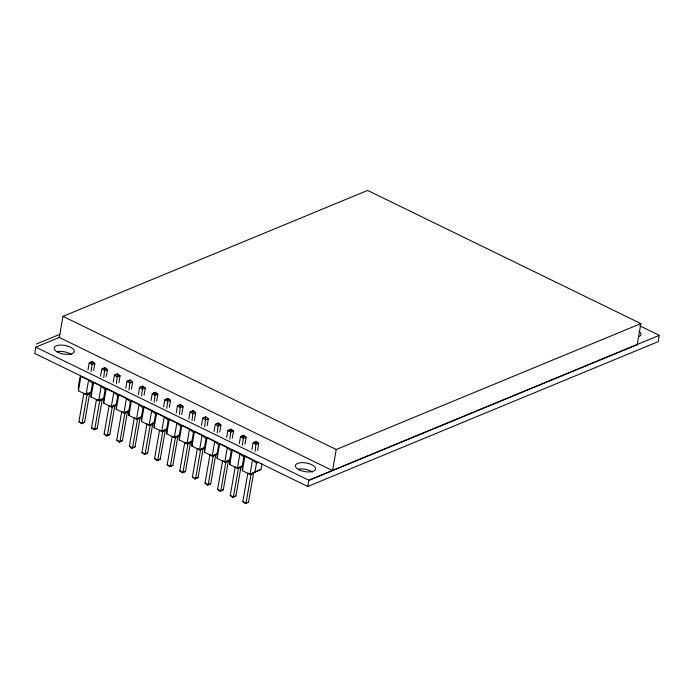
<?xml version="1.0" encoding="UTF-8"?>
<svg xmlns="http://www.w3.org/2000/svg" width="694" height="694" viewBox="0 0 694 694"><rect width="100%" height="100%" fill="white"/><g stroke="black" fill="none" stroke-linecap="round" stroke-linejoin="round"><path stroke-width="1.04" d="M59.823 337.232L35.793 347.165L34.7 353.428L307.746 486.485L658.207 341.622L659.3 335.349L639.816 325.85M640.883 323.595L367.62 190.434L62.972 316.36L59.285 337.449L332.556 470.61L336.234 449.521L640.883 323.595L637.205 344.684L309.056 480.326L35.793 347.165M91.053 392.492L86.082 394.539L78.439 390.817L80.964 376.339L88.606 380.06L92.554 383.314L91.018 392.093L91.044 396.959L98.695 400.69L103.666 398.634M78.916 421.718L83.896 393.22L87.071 394.765L89.578 393.732L84.599 422.238L81.458 423.687L78.916 421.718L82.1 423.271L84.599 422.238M87.956 369.945L89.17 363.005L92.311 361.548L94.852 363.517L93.638 370.457M88.606 380.06L86.082 394.539L91.018 392.093M87.401 392.865L82.1 423.271L81.458 423.687M91.131 371.49L92.311 361.548L89.17 363.005L92.345 364.558L94.852 363.517L92.467 362.355M91.044 396.959L93.577 382.481L101.22 386.211L105.158 389.455L103.632 398.235L103.658 403.11L111.3 406.831L116.271 404.776M91.53 427.868L96.501 399.362L99.684 400.915L102.183 399.874L97.212 428.38L94.072 429.829L91.53 427.868L94.705 429.413L97.212 428.38M100.569 376.087L101.775 369.147L104.915 367.699L107.457 369.659L106.251 376.599M101.22 386.211L98.695 400.69L103.632 398.235M100.014 399.015L94.705 429.413L94.072 429.829M103.744 377.64L104.915 367.699L101.775 369.147L104.95 370.7L107.457 369.659L105.08 368.505M103.658 403.11L106.182 388.631L113.825 392.353L117.772 395.606L116.236 404.385L116.262 409.252L123.914 412.973L129.882 410.51M104.135 434.01L109.114 405.504L112.289 407.057L114.796 406.025L109.826 434.522L106.685 435.979L104.135 434.01L107.318 435.563L109.826 434.522M113.174 382.229L114.389 375.298L117.529 373.84L120.071 375.81L118.856 382.741M113.825 392.353L111.3 406.831L116.236 404.385M112.289 407.057L107.318 435.563L106.685 435.979M116.349 383.782L117.529 373.84L114.389 375.298L117.564 376.842L120.071 375.81L117.685 374.647M116.262 409.252L118.795 394.773L126.438 398.495L130.377 401.748L128.85 410.527L128.876 415.394L136.518 419.124L141.489 417.068M122.517 412.036L124.903 413.199L127.41 412.167L122.43 440.664L119.29 442.121L116.748 440.152L121.719 411.655M125.788 388.38L126.993 381.44L130.134 379.982L132.675 381.952L131.47 388.892M126.438 398.495L123.914 412.973L128.85 410.527M124.903 413.199L119.923 441.705L119.29 442.121M128.963 389.924L130.134 379.982L126.993 381.44L130.168 382.984L132.675 381.952M128.876 415.394L131.4 400.915L139.052 404.645L142.99 407.89L141.455 416.669L141.481 421.544L149.132 425.266L154.103 423.21M129.353 446.303L134.332 417.797L137.507 419.349L140.015 418.309L135.044 446.815L131.903 448.263L129.353 446.303L132.537 447.847L135.044 446.815M138.392 394.522L139.607 387.582L142.747 386.133L145.289 388.093L144.074 395.033M139.052 404.645L136.518 419.124L141.455 416.669M137.507 419.349L132.537 447.847L131.903 448.263M141.567 396.066L142.747 386.133L139.607 387.582L142.782 389.134L145.289 388.093L142.114 386.549M141.481 421.544L144.014 407.066L151.656 410.787L155.603 414.04L154.068 422.82L154.094 427.686L161.737 431.408L166.716 429.352M152.958 422.551L147.648 452.956L144.508 454.414L141.966 452.445L146.937 423.939L150.121 425.491L152.628 424.45M151.006 400.664L152.212 393.732L155.352 392.275L157.894 394.244L156.688 401.175M151.656 410.787L149.132 425.266L154.068 422.82M150.121 425.491L145.141 453.989L144.508 454.414M154.181 402.216L155.352 392.275L152.212 393.732L155.395 395.276L157.894 394.244L154.719 392.691M154.094 427.686L156.618 413.208L164.27 416.929L168.208 420.182L166.673 428.961L166.707 433.828L174.35 437.558L179.321 435.502M154.58 458.587L159.551 430.089L162.726 431.633L165.233 430.601L160.262 459.098L157.122 460.556L154.58 458.587L157.755 460.139L160.262 459.098M163.611 406.814L164.825 399.874L167.965 398.417L170.507 400.386L169.293 407.326M164.27 416.929L161.737 431.408L166.673 428.961M162.726 431.633L157.755 460.139L157.122 460.556M166.794 408.358L167.965 398.417L164.825 399.874L168 401.418L170.507 400.386L168.92 399.614M166.707 433.828L169.232 419.349L176.875 423.08L180.822 426.324L179.286 435.103L179.312 439.979L186.955 443.7L192.923 441.237M167.185 464.737L172.164 436.231L175.339 437.784L177.846 436.743L172.867 465.249L169.726 466.698L167.185 464.737L170.36 466.281L172.867 465.249M176.224 412.956L177.43 406.016L180.57 404.567L183.121 406.528L181.733 414.457M176.875 423.08L174.35 437.558L179.286 435.103M175.339 437.784L170.36 466.281L169.726 466.698M179.399 414.5L180.57 404.567L177.43 406.016L180.613 407.569L183.121 406.528L180.735 405.365M179.312 439.979L181.837 425.491L189.488 429.222L193.426 432.475L191.9 441.254L191.926 446.121L199.568 449.842L205.537 447.378M179.798 470.879L184.769 442.373L187.944 443.926L190.451 442.885L185.48 471.391L182.34 472.848L179.798 470.879L182.973 472.423L185.48 471.391M188.829 419.098L190.043 412.167L193.184 410.709L195.725 412.678L194.346 420.607M189.488 429.222L186.955 443.7L191.9 441.254M188.282 442.026L182.973 472.423L182.34 472.848M192.012 420.651L193.184 410.709L190.043 412.167L193.218 413.711L195.725 412.678L193.34 411.516M191.926 446.121L194.45 431.642L202.093 435.364L206.04 438.617L204.504 447.396L204.53 452.262L212.182 455.993L217.153 453.937M192.403 477.021L197.382 448.524L200.557 450.068L203.064 449.035L198.085 477.533L194.945 478.99L192.403 477.021L195.578 478.574L198.085 477.533M201.442 425.249L202.657 418.309L205.788 416.851L208.339 418.82L207.124 425.76M202.093 435.364L199.568 449.842L204.504 447.396M200.557 450.068L195.578 478.574L194.945 478.99M204.617 426.793L205.788 416.851L202.657 418.309L205.832 419.853L208.339 418.82M204.53 452.262L207.064 437.784L214.706 441.514L218.645 444.759L217.118 453.538L217.144 458.404L224.787 462.135L229.757 460.079M205.016 483.171L209.987 454.665L213.162 456.21L215.669 455.177L210.698 483.683L207.558 485.132L205.016 483.171L208.191 484.716L210.698 483.683M214.047 431.39L215.261 424.45L218.402 423.002L220.944 424.962L219.738 431.902M214.706 441.514L212.182 455.993L217.118 453.538M213.162 456.21L208.191 484.716L207.558 485.132M217.231 432.935L218.402 423.002L215.261 424.45L218.437 426.003L220.944 424.962L217.769 423.418M217.144 458.404L219.668 443.926L227.311 447.656L231.258 450.909L229.723 459.688L229.749 464.555L237.4 468.276L242.371 466.221M217.621 489.313L222.601 460.807L225.776 462.36L228.283 461.319L223.303 489.825L220.172 491.283L217.621 489.313L220.805 490.858L223.303 489.825M226.66 437.532L227.875 430.601L231.015 429.144L233.557 431.113L232.343 438.044M227.311 447.656L224.787 462.135L229.723 459.688M225.776 462.36L220.805 490.858L220.172 491.283M229.835 439.085L231.015 429.144L227.875 430.601L231.05 432.145L233.557 431.113L230.382 429.56M229.749 464.555L232.282 450.076L239.924 453.798L243.863 457.051L242.336 465.83L242.362 470.697L250.005 474.427L260.97 469.482L261.994 463.627M230.234 495.455L235.205 466.958L238.389 468.502L240.887 467.47L235.917 495.967L232.776 497.425L230.234 495.455L233.41 497.008L235.917 495.967M239.274 443.683L240.48 436.743L243.62 435.285L246.162 437.255L244.956 444.195M239.924 453.798L237.4 468.276L242.336 465.83M238.389 468.502L233.41 497.008L232.776 497.425M242.449 445.227L243.62 435.285L240.48 436.743L243.655 438.287L246.162 437.255L242.987 435.702M242.362 470.697L244.887 456.218L252.529 459.94L256.476 463.193L254.941 471.972L250.005 474.427L252.529 459.94M242.839 501.606L247.819 473.1L250.994 474.644L253.501 473.612L248.53 502.118L245.39 503.566L242.839 501.606L246.023 503.15L248.53 502.118M251.879 449.825L253.093 442.885L256.233 441.436L258.775 443.397L257.561 450.337M250.994 474.644L246.023 503.15L245.39 503.566M255.054 451.369L256.233 441.436L253.093 442.885L256.268 444.438L258.775 443.397L257.188 442.625M307.746 486.485L308.839 480.213L659.3 335.349M80.964 376.339L79.94 377.172L78.413 385.951L78.439 390.817M92.554 383.314L93.577 382.481M106.182 388.631L105.158 389.455L106.885 388.744M118.795 394.773L117.772 395.606L119.498 394.895M131.4 400.915L130.377 401.748L132.103 401.037M144.014 407.066L142.99 407.89L144.716 407.178M156.618 413.208L155.603 414.04L157.321 413.329M169.232 419.349L168.208 420.182L169.935 419.471M181.837 425.491L180.822 426.324L182.539 425.613M193.426 432.475L194.45 431.642M207.064 437.784L206.04 438.617L207.758 437.905M219.668 443.926L218.645 444.759L220.371 444.047M232.282 450.076L231.258 450.909L232.976 450.189M244.887 456.218L243.863 457.051L245.589 456.34M36.34 344.024L59.84 334.317M122.43 440.664L119.923 441.705L116.748 440.152M147.648 452.956L145.141 453.989L141.966 452.445M256.476 463.193L259.062 462.126M254.941 471.972L260.97 469.482M62.972 316.36L336.234 449.521M57.064 351.589A10.245 4.381 9.9 0 1 71.222 354.495M638.992 331.29A10.245 4.381 9.9 0 1 638.827 336.659M298.333 469.153A10.245 4.381 9.9 0 1 312.491 472.067M57.949 352.309A10.245 4.381 9.9 0 0 74.223 351.78A10.245 4.381 9.9 0 0 60.465 345.074A10.245 4.381 9.9 0 0 57.949 352.309M299.218 469.881A10.245 4.381 9.9 0 0 315.492 469.352A10.245 4.381 9.9 0 0 301.734 462.646A10.245 4.381 9.9 0 0 299.218 469.881"/></g></svg>
